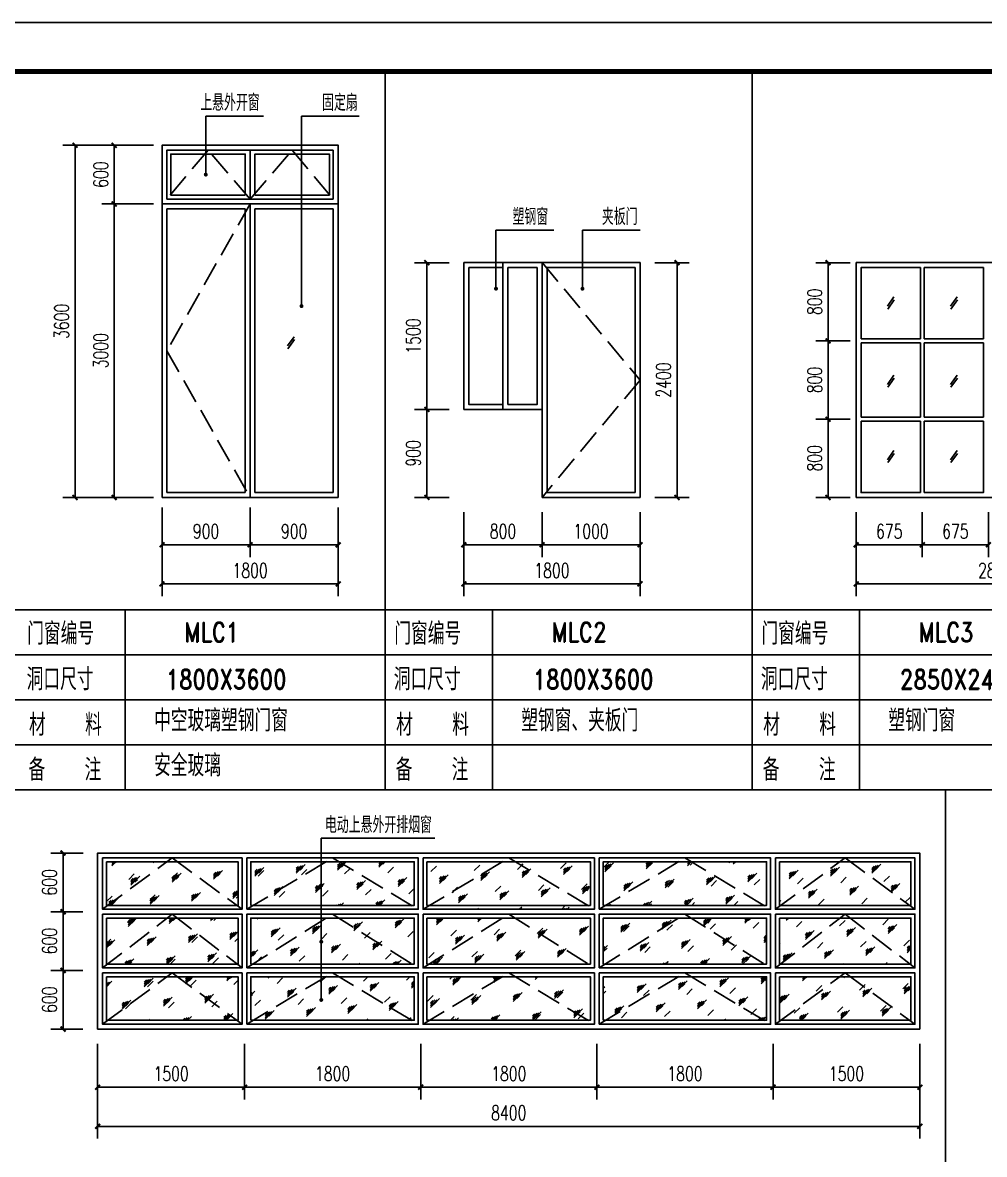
# Model space of a CAD drawing. Extents: x 63793 to 231107, y 20849 to 337643.
# Drawn here: x 147854 to 157680, y 30279 to 41849 of the extents above; entities that cross this region are included whole.
import ezdxf
from ezdxf.enums import TextEntityAlignment as Align

# ---------------------------------------------------------------- set-up
doc = ezdxf.new("R2010")
doc.units = 0
doc.header["$LTSCALE"] = 1000
doc.header["$MEASUREMENT"] = 0
doc.linetypes.add('DASH', pattern=[0.35, 0.25, -0.1])
for name, color, linetype in [('A-TEXT', 7, 'Continuous'), ('DIM_LEAD', 3, 'Continuous'), ('PUB_DIM', 3, 'Continuous'), ('PUB_TEXT', 7, 'Continuous'), ('PUB_TITLE', 4, 'Continuous'), ('SPACE_HATCH', 8, 'Continuous'), ('TEXT', 7, 'Continuous'), ('WALL', 2, 'Continuous'), ('WINDOW', 4, 'Continuous'), ('填充', 8, 'Continuous'), ('新块$0$WINDOW', 4, 'Continuous')]:
    doc.layers.add(name, color=color, linetype=linetype)
doc.styles.add('_TCH_DIM', font='SIMPLEX', dxfattribs={"bigfont": 'GBCBIG'})
doc.styles.add('_TCH_DIM_T3', font='SIMPLEX', dxfattribs={"width": 0.705882, "bigfont": 'GBCBIG'})
doc.styles.add('HZXY', font='ROMAND1', dxfattribs={"width": 0.8, "bigfont": 'HZXY'})
doc.styles.add('XY', font='romans.shx', dxfattribs={"height": 3, "bigfont": 'hzxy.shx'})
doc.dimstyles.new('_TCH_ARCH&&50', dxfattribs={"dimtxt": 148.75, "dimasz": 50, "dimexe": 125, "dimexo": 150, "dimgap": 63.125, "dimtad": 1, "dimdec": 0, "dimzin": 0, "dimdsep": 46, "dimtxsty": '_TCH_DIM_T3', "dimblk": 'ARCHTICK', "dimcen": 0.09, "dimclrt": 7, "dimazin": 2, "dimtfac": 1, "dimtdec": 0, "dimtix": 1, "dimtmove": 2, "dimatfit": 3, "dimfxl": 0, "dimtolj": 1, "dimtzin": 0, "dimarcsym": 0})

# ---------------------------------------------------------------- blocks, each defined once
blk = doc.blocks.new('_ArchTick')
at = {"color": 0, "linetype": 'ByBlock', "const_width": 0.4}
blk.add_lwpolyline([(-0.5, -0.5), (0.5, 0.5)], dxfattribs=at)
blk = doc.blocks.new('*D520')
at = {"layer": 'Defpoints', "color": 0, "transparency": 16777216}
for p in [(148267, 32160), (148620, 32160), (148620, 31560)]:
    blk.add_point(p, dxfattribs=at)
at = {"layer": 'PUB_DIM', "color": 0, "lineweight": -2, "transparency": 16777216}
for p, q in [((148470, 32160), (148142, 32160)), ((148267, 31560), (148267, 32160)), ((148470, 31560), (148142, 31560))]:
    blk.add_line(p, q, dxfattribs=at)
at = {"layer": 'PUB_DIM', "color": 0, "lineweight": -2, "transparency": 16777216, "xscale": 50, "yscale": 50, "zscale": 50}
for p, rotation in [((148267, 32160), 89.99708449134819), ((148267, 31560), 269.9970844913482)]:
    blk.add_blockref('_ArchTick', p, dxfattribs=dict(at, rotation=rotation))
at = {"layer": 'PUB_DIM', "color": 7, "transparency": 16777216, "insert": (148129, 31860), "char_height": 148.8, "attachment_point": 5, "rotation": 89.9971, "style": '_TCH_DIM_T3'}
blk.add_mtext('\\A1;600', dxfattribs=at)
blk = doc.blocks.new('*D521')
at = {"layer": 'Defpoints', "color": 0, "transparency": 16777216}
for p in [(148267, 32760), (148620, 32760), (148620, 32160)]:
    blk.add_point(p, dxfattribs=at)
at = {"layer": 'PUB_DIM', "color": 0, "lineweight": -2, "transparency": 16777216}
for p, q in [((148470, 32760), (148142, 32760)), ((148267, 32160), (148267, 32760)), ((148470, 32160), (148142, 32160))]:
    blk.add_line(p, q, dxfattribs=at)
at = {"layer": 'PUB_DIM', "color": 0, "lineweight": -2, "transparency": 16777216, "xscale": 50, "yscale": 50, "zscale": 50}
for p, rotation in [((148267, 32760), 89.99708449135052), ((148267, 32160), 269.9970844913506)]:
    blk.add_blockref('_ArchTick', p, dxfattribs=dict(at, rotation=rotation))
at = {"layer": 'PUB_DIM', "color": 7, "transparency": 16777216, "insert": (148129, 32460), "char_height": 148.8, "attachment_point": 5, "rotation": 89.9971, "style": '_TCH_DIM_T3'}
blk.add_mtext('\\A1;600', dxfattribs=at)
blk = doc.blocks.new('*D522')
at = {"layer": 'Defpoints', "color": 0, "transparency": 16777216}
for p in [(148267, 33360), (148621, 33360), (148620, 32760)]:
    blk.add_point(p, dxfattribs=at)
at = {"layer": 'PUB_DIM', "color": 0, "lineweight": -2, "transparency": 16777216}
for p, q in [((148471, 33360), (148142, 33360)), ((148267, 32760), (148267, 33360)), ((148470, 32760), (148142, 32760))]:
    blk.add_line(p, q, dxfattribs=at)
at = {"layer": 'PUB_DIM', "color": 0, "lineweight": -2, "transparency": 16777216, "xscale": 50, "yscale": 50, "zscale": 50}
for p, rotation in [((148267, 33360), 89.9970844913481), ((148267, 32760), 269.9970844913481)]:
    blk.add_blockref('_ArchTick', p, dxfattribs=dict(at, rotation=rotation))
at = {"layer": 'PUB_DIM', "color": 7, "transparency": 16777216, "insert": (148129, 33060), "char_height": 148.8, "attachment_point": 5, "rotation": 89.9971, "style": '_TCH_DIM_T3'}
blk.add_mtext('\\A1;600', dxfattribs=at)
blk = doc.blocks.new('*D523')
at = {"layer": 'Defpoints', "color": 0, "transparency": 16777216}
for p in [(148620, 31160), (157021, 31160), (157021, 30566)]:
    blk.add_point(p, dxfattribs=at)
at = {"layer": 'PUB_DIM', "color": 0, "lineweight": -2, "transparency": 16777216}
for p, q in [((148620, 31010), (148620, 30441)), ((157021, 31010), (157021, 30441)), ((148620, 30566), (157021, 30566))]:
    blk.add_line(p, q, dxfattribs=at)
at = {"layer": 'PUB_DIM', "color": 0, "lineweight": -2, "transparency": 16777216, "xscale": 50, "yscale": 50, "zscale": 50, "rotation": 180}
blk.add_blockref('_ArchTick', (148620, 30566), dxfattribs=at)
at = {"layer": 'PUB_DIM', "color": 0, "lineweight": -2, "transparency": 16777216, "xscale": 50, "yscale": 50, "zscale": 50}
blk.add_blockref('_ArchTick', (157021, 30566), dxfattribs=at)
at = {"layer": 'PUB_DIM', "color": 7, "transparency": 16777216, "insert": (152821, 30704), "char_height": 148.8, "attachment_point": 5, "style": '_TCH_DIM_T3'}
blk.add_mtext('\\A1;8400', dxfattribs=at)
blk = doc.blocks.new('*D524')
at = {"layer": 'Defpoints', "color": 0, "transparency": 16777216}
for p in [(155521, 31560), (157021, 31560), (157021, 30966)]:
    blk.add_point(p, dxfattribs=at)
at = {"layer": 'PUB_DIM', "color": 0, "lineweight": -2, "transparency": 16777216}
for p, q in [((155521, 31410), (155521, 30841)), ((157021, 31410), (157021, 30841)), ((155521, 30966), (157021, 30966))]:
    blk.add_line(p, q, dxfattribs=at)
at = {"layer": 'PUB_DIM', "color": 0, "lineweight": -2, "transparency": 16777216, "xscale": 50, "yscale": 50, "zscale": 50, "rotation": 180}
blk.add_blockref('_ArchTick', (155521, 30966), dxfattribs=at)
at = {"layer": 'PUB_DIM', "color": 0, "lineweight": -2, "transparency": 16777216, "xscale": 50, "yscale": 50, "zscale": 50}
blk.add_blockref('_ArchTick', (157021, 30966), dxfattribs=at)
at = {"layer": 'PUB_DIM', "color": 7, "transparency": 16777216, "insert": (156271, 31104), "char_height": 148.8, "attachment_point": 5, "style": '_TCH_DIM_T3'}
blk.add_mtext('\\A1;1500', dxfattribs=at)
blk = doc.blocks.new('*D525')
at = {"layer": 'Defpoints', "color": 0, "transparency": 16777216}
for p in [(153721, 31560), (155521, 31560), (155521, 30966)]:
    blk.add_point(p, dxfattribs=at)
at = {"layer": 'PUB_DIM', "color": 0, "lineweight": -2, "transparency": 16777216}
for p, q in [((153721, 31410), (153721, 30841)), ((155521, 31410), (155521, 30841)), ((153721, 30966), (155521, 30966))]:
    blk.add_line(p, q, dxfattribs=at)
at = {"layer": 'PUB_DIM', "color": 0, "lineweight": -2, "transparency": 16777216, "xscale": 50, "yscale": 50, "zscale": 50, "rotation": 180}
blk.add_blockref('_ArchTick', (153721, 30966), dxfattribs=at)
at = {"layer": 'PUB_DIM', "color": 0, "lineweight": -2, "transparency": 16777216, "xscale": 50, "yscale": 50, "zscale": 50}
blk.add_blockref('_ArchTick', (155521, 30966), dxfattribs=at)
at = {"layer": 'PUB_DIM', "color": 7, "transparency": 16777216, "insert": (154621, 31104), "char_height": 148.8, "attachment_point": 5, "style": '_TCH_DIM_T3'}
blk.add_mtext('\\A1;1800', dxfattribs=at)
blk = doc.blocks.new('*D526')
at = {"layer": 'Defpoints', "color": 0, "transparency": 16777216}
for p in [(151921, 31560), (153721, 31560), (153721, 30966)]:
    blk.add_point(p, dxfattribs=at)
at = {"layer": 'PUB_DIM', "color": 0, "lineweight": -2, "transparency": 16777216}
for p, q in [((151921, 31410), (151921, 30841)), ((153721, 31410), (153721, 30841)), ((151921, 30966), (153721, 30966))]:
    blk.add_line(p, q, dxfattribs=at)
at = {"layer": 'PUB_DIM', "color": 0, "lineweight": -2, "transparency": 16777216, "xscale": 50, "yscale": 50, "zscale": 50, "rotation": 180}
blk.add_blockref('_ArchTick', (151921, 30966), dxfattribs=at)
at = {"layer": 'PUB_DIM', "color": 0, "lineweight": -2, "transparency": 16777216, "xscale": 50, "yscale": 50, "zscale": 50}
blk.add_blockref('_ArchTick', (153721, 30966), dxfattribs=at)
at = {"layer": 'PUB_DIM', "color": 7, "transparency": 16777216, "insert": (152821, 31104), "char_height": 148.8, "attachment_point": 5, "style": '_TCH_DIM_T3'}
blk.add_mtext('\\A1;1800', dxfattribs=at)
blk = doc.blocks.new('*D527')
at = {"layer": 'Defpoints', "color": 0, "transparency": 16777216}
for p in [(150121, 31560), (151921, 31560), (151921, 30966)]:
    blk.add_point(p, dxfattribs=at)
at = {"layer": 'PUB_DIM', "color": 0, "lineweight": -2, "transparency": 16777216}
for p, q in [((150121, 31410), (150121, 30841)), ((151921, 31410), (151921, 30841)), ((150121, 30966), (151921, 30966))]:
    blk.add_line(p, q, dxfattribs=at)
at = {"layer": 'PUB_DIM', "color": 0, "lineweight": -2, "transparency": 16777216, "xscale": 50, "yscale": 50, "zscale": 50, "rotation": 180}
blk.add_blockref('_ArchTick', (150121, 30966), dxfattribs=at)
at = {"layer": 'PUB_DIM', "color": 0, "lineweight": -2, "transparency": 16777216, "xscale": 50, "yscale": 50, "zscale": 50}
blk.add_blockref('_ArchTick', (151921, 30966), dxfattribs=at)
at = {"layer": 'PUB_DIM', "color": 7, "transparency": 16777216, "insert": (151021, 31104), "char_height": 148.8, "attachment_point": 5, "style": '_TCH_DIM_T3'}
blk.add_mtext('\\A1;1800', dxfattribs=at)
blk = doc.blocks.new('*D528')
at = {"layer": 'Defpoints', "color": 0, "transparency": 16777216}
for p in [(148620, 31560), (150121, 31560), (150121, 30966)]:
    blk.add_point(p, dxfattribs=at)
at = {"layer": 'PUB_DIM', "color": 0, "lineweight": -2, "transparency": 16777216}
for p, q in [((148620, 31410), (148620, 30841)), ((150121, 31410), (150121, 30841)), ((148620, 30966), (150121, 30966))]:
    blk.add_line(p, q, dxfattribs=at)
at = {"layer": 'PUB_DIM', "color": 0, "lineweight": -2, "transparency": 16777216, "xscale": 50, "yscale": 50, "zscale": 50, "rotation": 180}
blk.add_blockref('_ArchTick', (148620, 30966), dxfattribs=at)
at = {"layer": 'PUB_DIM', "color": 0, "lineweight": -2, "transparency": 16777216, "xscale": 50, "yscale": 50, "zscale": 50}
blk.add_blockref('_ArchTick', (150121, 30966), dxfattribs=at)
at = {"layer": 'PUB_DIM', "color": 7, "transparency": 16777216, "insert": (149371, 31104), "char_height": 148.8, "attachment_point": 5, "style": '_TCH_DIM_T3'}
blk.add_mtext('\\A1;1500', dxfattribs=at)
blk = doc.blocks.new('*D558')
at = {"layer": 'Defpoints', "color": 0, "transparency": 16777216}
for p in [(156083, 37795), (156459, 37795), (156459, 36995)]:
    blk.add_point(p, dxfattribs=at)
at = {"layer": 'PUB_DIM', "color": 0, "lineweight": -2, "transparency": 16777216}
for p, q in [((156309, 37795), (155958, 37795)), ((156083, 36995), (156083, 37795)), ((156309, 36995), (155958, 36995))]:
    blk.add_line(p, q, dxfattribs=at)
at = {"layer": 'PUB_DIM', "color": 0, "lineweight": -2, "transparency": 16777216, "xscale": 50, "yscale": 50, "zscale": 50}
for p, rotation in [((156083, 37795), 90), ((156083, 36995), 270)]:
    blk.add_blockref('_ArchTick', p, dxfattribs=dict(at, rotation=rotation))
at = {"layer": 'PUB_DIM', "color": 7, "transparency": 16777216, "insert": (155946, 37395), "char_height": 148.8, "attachment_point": 5, "rotation": 90, "style": '_TCH_DIM_T3'}
blk.add_mtext('\\A1;800', dxfattribs=at)
blk = doc.blocks.new('*D559')
at = {"layer": 'Defpoints', "color": 0, "transparency": 16777216}
for p in [(156083, 38595), (156459, 38595), (156459, 37795)]:
    blk.add_point(p, dxfattribs=at)
at = {"layer": 'PUB_DIM', "color": 0, "lineweight": -2, "transparency": 16777216}
for p, q in [((156309, 38595), (155958, 38595)), ((156083, 37795), (156083, 38595)), ((156309, 37795), (155958, 37795))]:
    blk.add_line(p, q, dxfattribs=at)
at = {"layer": 'PUB_DIM', "color": 0, "lineweight": -2, "transparency": 16777216, "xscale": 50, "yscale": 50, "zscale": 50}
for p, rotation in [((156083, 38595), 90), ((156083, 37795), 270)]:
    blk.add_blockref('_ArchTick', p, dxfattribs=dict(at, rotation=rotation))
at = {"layer": 'PUB_DIM', "color": 7, "transparency": 16777216, "insert": (155946, 38195), "char_height": 148.8, "attachment_point": 5, "rotation": 90, "style": '_TCH_DIM_T3'}
blk.add_mtext('\\A1;800', dxfattribs=at)
blk = doc.blocks.new('*D560')
at = {"layer": 'Defpoints', "color": 0, "transparency": 16777216}
for p in [(156083, 39395), (156459, 39395), (156459, 38595)]:
    blk.add_point(p, dxfattribs=at)
at = {"layer": 'PUB_DIM', "color": 0, "lineweight": -2, "transparency": 16777216}
for p, q in [((156309, 39395), (155958, 39395)), ((156083, 38595), (156083, 39395)), ((156309, 38595), (155958, 38595))]:
    blk.add_line(p, q, dxfattribs=at)
at = {"layer": 'PUB_DIM', "color": 0, "lineweight": -2, "transparency": 16777216, "xscale": 50, "yscale": 50, "zscale": 50}
for p, rotation in [((156083, 39395), 90), ((156083, 38595), 270)]:
    blk.add_blockref('_ArchTick', p, dxfattribs=dict(at, rotation=rotation))
at = {"layer": 'PUB_DIM', "color": 7, "transparency": 16777216, "insert": (155946, 38995), "char_height": 148.8, "attachment_point": 5, "rotation": 90, "style": '_TCH_DIM_T3'}
blk.add_mtext('\\A1;800', dxfattribs=at)
blk = doc.blocks.new('*D561')
at = {"layer": 'Defpoints', "color": 0, "transparency": 16777216}
for p in [(156371, 36995), (159221, 36995), (159221, 36111)]:
    blk.add_point(p, dxfattribs=at)
at = {"layer": 'PUB_DIM', "color": 0, "lineweight": -2, "transparency": 16777216}
for p, q in [((156371, 36845), (156371, 35986)), ((159221, 36845), (159221, 35986)), ((156371, 36111), (159221, 36111))]:
    blk.add_line(p, q, dxfattribs=at)
at = {"layer": 'PUB_DIM', "color": 0, "lineweight": -2, "transparency": 16777216, "xscale": 50, "yscale": 50, "zscale": 50, "rotation": 180}
blk.add_blockref('_ArchTick', (156371, 36111), dxfattribs=at)
at = {"layer": 'PUB_DIM', "color": 0, "lineweight": -2, "transparency": 16777216, "xscale": 50, "yscale": 50, "zscale": 50}
blk.add_blockref('_ArchTick', (159221, 36111), dxfattribs=at)
at = {"layer": 'PUB_DIM', "color": 7, "transparency": 16777216, "insert": (157796, 36249), "char_height": 148.8, "attachment_point": 5, "style": '_TCH_DIM_T3'}
blk.add_mtext('\\A1;2850', dxfattribs=at)
blk = doc.blocks.new('*D564')
at = {"layer": 'Defpoints', "color": 0, "transparency": 16777216}
for p in [(157046, 36995), (157721, 36995), (157721, 36511)]:
    blk.add_point(p, dxfattribs=at)
at = {"layer": 'PUB_DIM', "color": 0, "lineweight": -2, "transparency": 16777216}
for p, q in [((157046, 36845), (157046, 36386)), ((157721, 36845), (157721, 36386)), ((157046, 36511), (157721, 36511))]:
    blk.add_line(p, q, dxfattribs=at)
at = {"layer": 'PUB_DIM', "color": 0, "lineweight": -2, "transparency": 16777216, "xscale": 50, "yscale": 50, "zscale": 50, "rotation": 180}
blk.add_blockref('_ArchTick', (157046, 36511), dxfattribs=at)
at = {"layer": 'PUB_DIM', "color": 0, "lineweight": -2, "transparency": 16777216, "xscale": 50, "yscale": 50, "zscale": 50}
blk.add_blockref('_ArchTick', (157721, 36511), dxfattribs=at)
at = {"layer": 'PUB_DIM', "color": 7, "transparency": 16777216, "insert": (157384, 36649), "char_height": 148.8, "attachment_point": 5, "style": '_TCH_DIM_T3'}
blk.add_mtext('\\A1;675', dxfattribs=at)
blk = doc.blocks.new('*D565')
at = {"layer": 'Defpoints', "color": 0, "transparency": 16777216}
for p in [(156371, 36995), (157046, 36995), (157046, 36511)]:
    blk.add_point(p, dxfattribs=at)
at = {"layer": 'PUB_DIM', "color": 0, "lineweight": -2, "transparency": 16777216}
for p, q in [((156371, 36845), (156371, 36386)), ((157046, 36845), (157046, 36386)), ((156371, 36511), (157046, 36511))]:
    blk.add_line(p, q, dxfattribs=at)
at = {"layer": 'PUB_DIM', "color": 0, "lineweight": -2, "transparency": 16777216, "xscale": 50, "yscale": 50, "zscale": 50, "rotation": 180}
blk.add_blockref('_ArchTick', (156371, 36511), dxfattribs=at)
at = {"layer": 'PUB_DIM', "color": 0, "lineweight": -2, "transparency": 16777216, "xscale": 50, "yscale": 50, "zscale": 50}
blk.add_blockref('_ArchTick', (157046, 36511), dxfattribs=at)
at = {"layer": 'PUB_DIM', "color": 7, "transparency": 16777216, "insert": (156708, 36649), "char_height": 148.8, "attachment_point": 5, "style": '_TCH_DIM_T3'}
blk.add_mtext('\\A1;675', dxfattribs=at)
blk = doc.blocks.new('*D567')
at = {"layer": 'Defpoints', "color": 0, "transparency": 16777216}
for p in [(148789, 39995), (149342, 39995), (149342, 36995)]:
    blk.add_point(p, dxfattribs=at)
at = {"layer": 'PUB_DIM', "color": 0, "lineweight": -2, "transparency": 16777216}
for p, q in [((149192, 39995), (148664, 39995)), ((148789, 36995), (148789, 39995)), ((149192, 36995), (148664, 36995))]:
    blk.add_line(p, q, dxfattribs=at)
at = {"layer": 'PUB_DIM', "color": 0, "lineweight": -2, "transparency": 16777216, "xscale": 50, "yscale": 50, "zscale": 50}
for p, rotation in [((148789, 39995), 90), ((148789, 36995), 270)]:
    blk.add_blockref('_ArchTick', p, dxfattribs=dict(at, rotation=rotation))
at = {"layer": 'PUB_DIM', "color": 7, "transparency": 16777216, "insert": (148652, 38495), "char_height": 148.8, "attachment_point": 5, "rotation": 90, "style": '_TCH_DIM_T3'}
blk.add_mtext('\\A1;3000', dxfattribs=at)
blk = doc.blocks.new('*D568')
at = {"layer": 'Defpoints', "color": 0, "transparency": 16777216}
for p in [(148789, 40595), (149342, 40595), (149342, 39995)]:
    blk.add_point(p, dxfattribs=at)
at = {"layer": 'PUB_DIM', "color": 0, "lineweight": -2, "transparency": 16777216}
for p, q in [((149192, 40595), (148664, 40595)), ((148789, 39995), (148789, 40595)), ((149192, 39995), (148664, 39995))]:
    blk.add_line(p, q, dxfattribs=at)
at = {"layer": 'PUB_DIM', "color": 0, "lineweight": -2, "transparency": 16777216, "xscale": 50, "yscale": 50, "zscale": 50}
for p, rotation in [((148789, 40595), 90), ((148789, 39995), 270)]:
    blk.add_blockref('_ArchTick', p, dxfattribs=dict(at, rotation=rotation))
at = {"layer": 'PUB_DIM', "color": 7, "transparency": 16777216, "insert": (148652, 40295), "char_height": 148.8, "attachment_point": 5, "rotation": 90, "style": '_TCH_DIM_T3'}
blk.add_mtext('\\A1;600', dxfattribs=at)
blk = doc.blocks.new('*D569')
at = {"layer": 'Defpoints', "color": 0, "transparency": 16777216}
for p in [(148389, 40595), (148942, 40595), (148942, 36995)]:
    blk.add_point(p, dxfattribs=at)
at = {"layer": 'PUB_DIM', "color": 0, "lineweight": -2, "transparency": 16777216}
for p, q in [((148792, 40595), (148264, 40595)), ((148389, 36995), (148389, 40595)), ((148792, 36995), (148264, 36995))]:
    blk.add_line(p, q, dxfattribs=at)
at = {"layer": 'PUB_DIM', "color": 0, "lineweight": -2, "transparency": 16777216, "xscale": 50, "yscale": 50, "zscale": 50}
for p, rotation in [((148389, 40595), 90), ((148389, 36995), 270)]:
    blk.add_blockref('_ArchTick', p, dxfattribs=dict(at, rotation=rotation))
at = {"layer": 'PUB_DIM', "color": 7, "transparency": 16777216, "insert": (148252, 38795), "char_height": 148.8, "attachment_point": 5, "rotation": 90, "style": '_TCH_DIM_T3'}
blk.add_mtext('\\A1;3600', dxfattribs=at)
blk = doc.blocks.new('*D570')
at = {"layer": 'Defpoints', "color": 0, "transparency": 16777216}
for p in [(149278, 36643), (151078, 36643), (151078, 36111)]:
    blk.add_point(p, dxfattribs=at)
at = {"layer": 'PUB_DIM', "color": 0, "lineweight": -2, "transparency": 16777216}
for p, q in [((149278, 36493), (149278, 35986)), ((151078, 36493), (151078, 35986)), ((149278, 36111), (151078, 36111))]:
    blk.add_line(p, q, dxfattribs=at)
at = {"layer": 'PUB_DIM', "color": 0, "lineweight": -2, "transparency": 16777216, "xscale": 50, "yscale": 50, "zscale": 50, "rotation": 180}
blk.add_blockref('_ArchTick', (149278, 36111), dxfattribs=at)
at = {"layer": 'PUB_DIM', "color": 0, "lineweight": -2, "transparency": 16777216, "xscale": 50, "yscale": 50, "zscale": 50}
blk.add_blockref('_ArchTick', (151078, 36111), dxfattribs=at)
at = {"layer": 'PUB_DIM', "color": 7, "transparency": 16777216, "insert": (150178, 36249), "char_height": 148.8, "attachment_point": 5, "style": '_TCH_DIM_T3'}
blk.add_mtext('\\A1;1800', dxfattribs=at)
blk = doc.blocks.new('*D571')
at = {"layer": 'Defpoints', "color": 0, "transparency": 16777216}
for p in [(150178, 37043), (151078, 37043), (151078, 36511)]:
    blk.add_point(p, dxfattribs=at)
at = {"layer": 'PUB_DIM', "color": 0, "lineweight": -2, "transparency": 16777216}
for p, q in [((150178, 36893), (150178, 36386)), ((151078, 36893), (151078, 36386)), ((150178, 36511), (151078, 36511))]:
    blk.add_line(p, q, dxfattribs=at)
at = {"layer": 'PUB_DIM', "color": 0, "lineweight": -2, "transparency": 16777216, "xscale": 50, "yscale": 50, "zscale": 50, "rotation": 180}
blk.add_blockref('_ArchTick', (150178, 36511), dxfattribs=at)
at = {"layer": 'PUB_DIM', "color": 0, "lineweight": -2, "transparency": 16777216, "xscale": 50, "yscale": 50, "zscale": 50}
blk.add_blockref('_ArchTick', (151078, 36511), dxfattribs=at)
at = {"layer": 'PUB_DIM', "color": 7, "transparency": 16777216, "insert": (150628, 36649), "char_height": 148.8, "attachment_point": 5, "style": '_TCH_DIM_T3'}
blk.add_mtext('\\A1;900', dxfattribs=at)
blk = doc.blocks.new('*D572')
at = {"layer": 'Defpoints', "color": 0, "transparency": 16777216}
for p in [(149278, 37043), (150178, 37043), (150178, 36511)]:
    blk.add_point(p, dxfattribs=at)
at = {"layer": 'PUB_DIM', "color": 0, "lineweight": -2, "transparency": 16777216}
for p, q in [((149278, 36893), (149278, 36386)), ((150178, 36893), (150178, 36386)), ((149278, 36511), (150178, 36511))]:
    blk.add_line(p, q, dxfattribs=at)
at = {"layer": 'PUB_DIM', "color": 0, "lineweight": -2, "transparency": 16777216, "xscale": 50, "yscale": 50, "zscale": 50, "rotation": 180}
blk.add_blockref('_ArchTick', (149278, 36511), dxfattribs=at)
at = {"layer": 'PUB_DIM', "color": 0, "lineweight": -2, "transparency": 16777216, "xscale": 50, "yscale": 50, "zscale": 50}
blk.add_blockref('_ArchTick', (150178, 36511), dxfattribs=at)
at = {"layer": 'PUB_DIM', "color": 7, "transparency": 16777216, "insert": (149728, 36649), "char_height": 148.8, "attachment_point": 5, "style": '_TCH_DIM_T3'}
blk.add_mtext('\\A1;900', dxfattribs=at)
blk = doc.blocks.new('*D573')
at = {"layer": 'Defpoints', "color": 0, "transparency": 16777216}
for p in [(151984, 37895), (152362, 37895), (152362, 36995)]:
    blk.add_point(p, dxfattribs=at)
at = {"layer": 'PUB_DIM', "color": 0, "lineweight": -2, "transparency": 16777216}
for p, q in [((152212, 37895), (151859, 37895)), ((151984, 36995), (151984, 37895)), ((152212, 36995), (151859, 36995))]:
    blk.add_line(p, q, dxfattribs=at)
at = {"layer": 'PUB_DIM', "color": 0, "lineweight": -2, "transparency": 16777216, "xscale": 50, "yscale": 50, "zscale": 50}
for p, rotation in [((151984, 37895), 90), ((151984, 36995), 270)]:
    blk.add_blockref('_ArchTick', p, dxfattribs=dict(at, rotation=rotation))
at = {"layer": 'PUB_DIM', "color": 7, "transparency": 16777216, "insert": (151846, 37445), "char_height": 148.8, "attachment_point": 5, "rotation": 90, "style": '_TCH_DIM_T3'}
blk.add_mtext('\\A1;900', dxfattribs=at)
blk = doc.blocks.new('*D574')
at = {"layer": 'Defpoints', "color": 0, "transparency": 16777216}
for p in [(151984, 39395), (152362, 39395), (152362, 37895)]:
    blk.add_point(p, dxfattribs=at)
at = {"layer": 'PUB_DIM', "color": 0, "lineweight": -2, "transparency": 16777216}
for p, q in [((152212, 39395), (151859, 39395)), ((151984, 37895), (151984, 39395)), ((152212, 37895), (151859, 37895))]:
    blk.add_line(p, q, dxfattribs=at)
at = {"layer": 'PUB_DIM', "color": 0, "lineweight": -2, "transparency": 16777216, "xscale": 50, "yscale": 50, "zscale": 50}
for p, rotation in [((151984, 39395), 90), ((151984, 37895), 270)]:
    blk.add_blockref('_ArchTick', p, dxfattribs=dict(at, rotation=rotation))
at = {"layer": 'PUB_DIM', "color": 7, "transparency": 16777216, "insert": (151846, 38645), "char_height": 148.8, "attachment_point": 5, "rotation": 90, "style": '_TCH_DIM_T3'}
blk.add_mtext('\\A1;1500', dxfattribs=at)
blk = doc.blocks.new('*D575')
at = {"layer": 'Defpoints', "color": 0, "transparency": 16777216}
for p in [(154162, 39395), (154540, 39395), (154162, 36995)]:
    blk.add_point(p, dxfattribs=at)
at = {"layer": 'PUB_DIM', "color": 0, "lineweight": -2, "transparency": 16777216}
for p, q in [((154312, 39395), (154665, 39395)), ((154540, 36995), (154540, 39395)), ((154312, 36995), (154665, 36995))]:
    blk.add_line(p, q, dxfattribs=at)
at = {"layer": 'PUB_DIM', "color": 0, "lineweight": -2, "transparency": 16777216, "xscale": 50, "yscale": 50, "zscale": 50}
for p, rotation in [((154540, 39395), 90), ((154540, 36995), 270)]:
    blk.add_blockref('_ArchTick', p, dxfattribs=dict(at, rotation=rotation))
at = {"layer": 'PUB_DIM', "color": 7, "transparency": 16777216, "insert": (154402, 38195), "char_height": 148.8, "attachment_point": 5, "rotation": 90, "style": '_TCH_DIM_T3'}
blk.add_mtext('\\A1;2400', dxfattribs=at)
blk = doc.blocks.new('*D576')
at = {"layer": 'Defpoints', "color": 0, "transparency": 16777216}
for p in [(152362, 36845), (154162, 36845), (154162, 36111)]:
    blk.add_point(p, dxfattribs=at)
at = {"layer": 'PUB_DIM', "color": 0, "lineweight": -2, "transparency": 16777216}
for p, q in [((152362, 36695), (152362, 35986)), ((154162, 36695), (154162, 35986)), ((152362, 36111), (154162, 36111))]:
    blk.add_line(p, q, dxfattribs=at)
at = {"layer": 'PUB_DIM', "color": 0, "lineweight": -2, "transparency": 16777216, "xscale": 50, "yscale": 50, "zscale": 50, "rotation": 180}
blk.add_blockref('_ArchTick', (152362, 36111), dxfattribs=at)
at = {"layer": 'PUB_DIM', "color": 0, "lineweight": -2, "transparency": 16777216, "xscale": 50, "yscale": 50, "zscale": 50}
blk.add_blockref('_ArchTick', (154162, 36111), dxfattribs=at)
at = {"layer": 'PUB_DIM', "color": 7, "transparency": 16777216, "insert": (153262, 36249), "char_height": 148.8, "attachment_point": 5, "style": '_TCH_DIM_T3'}
blk.add_mtext('\\A1;1800', dxfattribs=at)
blk = doc.blocks.new('*D577')
at = {"layer": 'Defpoints', "color": 0, "transparency": 16777216}
for p in [(153162, 36995), (154162, 36995), (154162, 36511)]:
    blk.add_point(p, dxfattribs=at)
at = {"layer": 'PUB_DIM', "color": 0, "lineweight": -2, "transparency": 16777216}
for p, q in [((153162, 36845), (153162, 36386)), ((154162, 36845), (154162, 36386)), ((153162, 36511), (154162, 36511))]:
    blk.add_line(p, q, dxfattribs=at)
at = {"layer": 'PUB_DIM', "color": 0, "lineweight": -2, "transparency": 16777216, "xscale": 50, "yscale": 50, "zscale": 50, "rotation": 180}
blk.add_blockref('_ArchTick', (153162, 36511), dxfattribs=at)
at = {"layer": 'PUB_DIM', "color": 0, "lineweight": -2, "transparency": 16777216, "xscale": 50, "yscale": 50, "zscale": 50}
blk.add_blockref('_ArchTick', (154162, 36511), dxfattribs=at)
at = {"layer": 'PUB_DIM', "color": 7, "transparency": 16777216, "insert": (153662, 36649), "char_height": 148.8, "attachment_point": 5, "style": '_TCH_DIM_T3'}
blk.add_mtext('\\A1;1000', dxfattribs=at)
blk = doc.blocks.new('*D578')
at = {"layer": 'Defpoints', "color": 0, "transparency": 16777216}
for p in [(152362, 36995), (153162, 36995), (153162, 36511)]:
    blk.add_point(p, dxfattribs=at)
at = {"layer": 'PUB_DIM', "color": 0, "lineweight": -2, "transparency": 16777216}
for p, q in [((152362, 36845), (152362, 36386)), ((153162, 36845), (153162, 36386)), ((152362, 36511), (153162, 36511))]:
    blk.add_line(p, q, dxfattribs=at)
at = {"layer": 'PUB_DIM', "color": 0, "lineweight": -2, "transparency": 16777216, "xscale": 50, "yscale": 50, "zscale": 50, "rotation": 180}
blk.add_blockref('_ArchTick', (152362, 36511), dxfattribs=at)
at = {"layer": 'PUB_DIM', "color": 0, "lineweight": -2, "transparency": 16777216, "xscale": 50, "yscale": 50, "zscale": 50}
blk.add_blockref('_ArchTick', (153162, 36511), dxfattribs=at)
at = {"layer": 'PUB_DIM', "color": 7, "transparency": 16777216, "insert": (152762, 36649), "char_height": 148.8, "attachment_point": 5, "style": '_TCH_DIM_T3'}
blk.add_mtext('\\A1;800', dxfattribs=at)

msp = doc.modelspace()

# ---------------------------------------------------------------- hatches: boundary and pattern name
at = {"layer": '填充'}
h = msp.add_hatch(dxfattribs=at)
h.set_pattern_fill('玻璃1', color=256, scale=40, style=0)
h.set_pattern_definition([(45, (-55350.93, 217899.6), (-195.95343, 195.95343), [89.6, -230.4]), (45, (-55312.53, 217915.6), (-195.95343, 195.95343), [38.4, -281.6]), (45, (-55350.93, 217915.6), (-195.95343, 195.95343), [64, -256]), (45, (-55331.73, 217899.6), (214.96046, -214.96046), [80, -240]), (45, (-55350.93, 217883.6), (-195.95343, 195.95343), [128, -192]), (45, (-55350.93, 217931.6), (-195.95343, 195.95343), [32, -288])])
h.paths.add_polyline_path([(152887.1, 33270.2), (152753.8, 33270.2), (152012.1, 32825.2), (153628.8, 32825.2)], flags=16)
h.paths.add_polyline_path([(149434.8, 32695.2), (149331.1, 32695.2), (148722.3, 32225.2), (150043.6, 32225.2)])
h.paths.add_polyline_path([(150055.4, 32695.2), (149434.8, 32695.2), (150043.6, 32225.2), (150055.4, 32225.2)])
h.paths.add_polyline_path([(149331.1, 32695.2), (148710.4, 32695.2), (148710.4, 32225.2), (148722.3, 32225.2)])
h.paths.add_polyline_path([(149437.2, 32095.2), (149328.6, 32095.2), (148724.7, 31650.2), (150041.1, 31650.2)])
h.paths.add_polyline_path([(149328.6, 32095.2), (148710.4, 32095.2), (148710.4, 31650.2), (148724.7, 31650.2)])
h.paths.add_polyline_path([(150055.4, 32095.2), (149437.2, 32095.2), (150041.1, 31650.2), (150055.4, 31650.2)])
h.paths.add_polyline_path([(148710.4, 33270.2), (150055.4, 33270.2), (150055.4, 32825.2), (148710.4, 32825.2)])
h.paths.add_polyline_path([(150185.4, 32825.2), (151855.4, 32825.2), (151855.4, 33270.2), (150185.4, 33270.2)])
h.paths.add_polyline_path([(150185.4, 31650.2), (151855.4, 31650.2), (151855.4, 32095.2), (150185.4, 32095.2)])
h.paths.add_polyline_path([(150185.4, 32225.2), (151855.4, 32225.2), (151855.4, 32695.2), (150185.4, 32695.2)])
h.paths.add_polyline_path([(151985.4, 32695.2), (153655.4, 32695.2), (153655.4, 32225.2), (151985.4, 32225.2)])
h.paths.add_polyline_path([(151985.4, 33270.2), (153655.4, 33270.2), (153655.4, 32825.2), (151985.4, 32825.2)], flags=17)
edge = h.paths.add_edge_path()
edge.add_line((151945.4, 32785.2), (152820.4, 33310.2))
edge.add_line((152820.4, 33310.2), (153695.4, 32785.2))
h.paths.add_polyline_path([(151985.4, 32095.2), (153655.4, 32095.2), (153655.4, 31650.2), (151985.4, 31650.2)])
h.paths.add_polyline_path([(153785.4, 31650.2), (155455.4, 31650.2), (155455.4, 32095.2), (153785.4, 32095.2)])
h.paths.add_polyline_path([(153785.4, 32225.2), (155455.4, 32225.2), (155455.4, 32695.2), (153785.4, 32695.2)])
h.paths.add_polyline_path([(153785.4, 32825.2), (155455.4, 32825.2), (155455.4, 33270.2), (153785.4, 33270.2)])
h.paths.add_polyline_path([(155585.4, 33270.2), (156930.4, 33270.2), (156930.4, 32825.2), (155585.4, 32825.2)])
h.paths.add_polyline_path([(155585.4, 32695.2), (156930.4, 32695.2), (156930.4, 32225.2), (155585.4, 32225.2)])
h.paths.add_polyline_path([(155585.4, 32095.2), (156930.4, 32095.2), (156930.4, 31650.2), (155585.4, 31650.2)])

# ---------------------------------------------------------------- linework, layer by layer
at = {"ltscale": 5}
for p, q in [((148902.5, 34006.3), (148902.5, 35846.3)), ((152653.5, 34006.3), (152653.5, 35846.3)), ((156404.6, 34006.3), (156404.6, 35846.3)), ((168254.7, 35386.3), (140304.7, 35386.3)), ((168254.7, 34926.3), (140304.7, 34926.3)), ((168254.7, 34466.3), (140304.7, 34466.3))]:
    msp.add_line(p, q, dxfattribs=at)
for points in [[(148620.4, 31560.2), (157020.4, 31560.2), (157020.4, 33360.2), (148620.4, 33360.2)], [(148620.4, 33360.2), (157020.4, 33360.2), (157020.4, 31560.2), (148620.4, 31560.2)]]:
    msp.add_lwpolyline(points, close=True)
at = {"layer": 'DIM_LEAD'}
for p, q in [((149725.1, 40295.3), (149725.1, 40894.2)), ((149725.1, 40295.3), (149725.1, 40894.2)), ((149725.1, 40894.2), (150315, 40894.2)), ((150703.2, 38950.7), (150703.2, 40894.2)), ((150703.2, 38950.7), (150703.2, 40894.2)), ((150703.2, 40894.2), (151293.2, 40894.2)), ((152690.3, 39128.7), (152690.3, 39727.5)), ((152690.3, 39128.7), (152690.3, 39727.5)), ((152690.3, 39727.5), (153280.2, 39727.5)), ((153573.7, 39128.7), (153573.7, 39727.5)), ((153573.7, 39128.7), (153573.7, 39727.5)), ((153573.7, 39727.5), (154163.7, 39727.5)), ((150905.2, 31858), (150905.2, 33510.5)), ((150905.2, 31858), (150905.2, 33510.5)), ((150905.2, 32452.9), (150905.2, 33510.5)), ((150905.2, 33029.6), (150905.2, 33510.5)), ((150905.2, 33510.5), (152065.1, 33510.5))]:
    msp.add_line(p, q, dxfattribs=at)
at = {"layer": 'DIM_LEAD', "const_width": 20}
for points in [[(149725.1, 40285.3, 1), (149725.1, 40305.3, 1)], [(149725.1, 40285.3, 1), (149725.1, 40305.3, 1)], [(152690.3, 39118.7, 1), (152690.3, 39138.7, 1)], [(152690.3, 39118.7, 1), (152690.3, 39138.7, 1)], [(153573.7, 39118.7, 1), (153573.7, 39138.7, 1)], [(153573.7, 39118.7, 1), (153573.7, 39138.7, 1)], [(150703.2, 38940.7, 1), (150703.2, 38960.7, 1)], [(150703.2, 38940.7, 1), (150703.2, 38960.7, 1)], [(150905.2, 33019.6, 1), (150905.2, 33039.6, 1)], [(150905.2, 32442.9, 1), (150905.2, 32462.9, 1)], [(150905.2, 31848, 1), (150905.2, 31868, 1)], [(150905.2, 31848, 1), (150905.2, 31868, 1)]]:
    msp.add_lwpolyline(points, format="xyb", close=True, dxfattribs=at)
at = {"layer": 'PUB_DIM'}
for points in [[(152493.1, 38679.2, 0, 0, 0), (152581.7, 38679.2, 40, 0, 0), (152731.7, 38679.2, 0, 0, 0)], [(153080.4, 38679.2, 0, 0, 0), (152991.9, 38679.2, 40, 0, 0), (152841.9, 38679.2, 0, 0, 0)]]:
    msp.add_lwpolyline(points, format="xyseb", dxfattribs=at)
at = {"layer": 'PUB_TITLE'}
msp.add_lwpolyline([(139054.7, 20848.8), (168754.7, 20848.8), (168754.7, 41848.8), (139054.7, 41848.8)], close=True, dxfattribs=at)
at = {"layer": 'PUB_TITLE', "const_width": 50}
msp.add_lwpolyline([(140304.7, 21348.8), (168254.7, 21348.8), (168254.7, 41348.8), (140304.7, 41348.8)], close=True, dxfattribs=at)
at = {"layer": 'SPACE_HATCH', "linetype": 'DASH'}
for points in [[(150178, 40045.3), (149748, 40545.3), (149328, 40045.3)], [(150178, 40045.3), (150608, 40545.3), (151028, 40045.3)], [(150178, 39995.3), (149328, 38495.3), (150178, 36995.3)], [(153161.8, 39395.3), (154161.8, 38195.3), (153161.8, 36995.3)], [(148670.4, 32785.2), (149382.9, 33310.2), (150095.4, 32785.2)], [(150145.4, 32785.2), (151020.4, 33310.2), (151895.4, 32785.2)], [(151945.4, 32785.2), (152820.4, 33310.2), (153695.4, 32785.2)], [(153745.4, 32785.2), (154620.4, 33310.2), (155495.4, 32785.2)], [(155545.4, 32785.2), (156257.9, 33310.2), (156970.4, 32785.2)], [(148670.4, 32185.2), (149382.9, 32735.2), (150095.4, 32185.2)], [(150145.4, 32185.2), (151020.4, 32735.2), (151895.4, 32185.2)], [(151945.4, 32185.2), (152820.4, 32735.2), (153695.4, 32185.2)], [(153745.4, 32185.2), (154620.4, 32735.2), (155495.4, 32185.2)], [(155545.4, 32185.2), (156257.9, 32735.2), (156970.4, 32185.2)], [(148670.4, 31610.2), (149382.9, 32135.2), (150095.4, 31610.2)], [(150145.4, 31610.2), (151020.4, 32135.2), (151895.4, 31610.2)], [(151945.4, 31610.2), (152820.4, 32135.2), (153695.4, 31610.2)], [(153745.4, 31610.2), (154620.4, 32135.2), (155495.4, 31610.2)], [(155545.4, 31610.2), (156257.9, 32135.2), (156970.4, 31610.2)]]:
    msp.add_lwpolyline(points, dxfattribs=at)
at = {"layer": 'WALL', "ltscale": 5}
for p, q in [((151557.8, 41348.8), (151557.8, 34006.3)), ((155308.9, 41348.8), (155308.9, 34006.3)), ((168254.7, 35846.3), (140304.7, 35846.3)), ((168254.7, 34006.3), (140304.7, 34006.3)), ((157281.8, 34006.3), (157281.8, 28395))]:
    msp.add_line(p, q, dxfattribs=at)
at = {"layer": 'WINDOW'}
for p, q in [((156756.9, 39044.4), (156689.4, 38951.1)), ((156759.9, 39014.7), (156692.3, 38921.4)), ((157402, 39044.4), (157334.5, 38951.1)), ((157405, 39014.7), (157337.5, 38921.4)), ((150628.7, 38638.3), (150561.2, 38545)), ((150631.7, 38608.5), (150564.2, 38515.3)), ((156756.9, 38244.4), (156689.4, 38151.1)), ((156759.9, 38214.7), (156692.3, 38121.4)), ((157402, 38244.4), (157334.5, 38151.1)), ((157405, 38214.7), (157337.5, 38121.4)), ((156756.9, 37474.4), (156689.4, 37381.1)), ((156759.9, 37444.7), (156692.3, 37351.4)), ((157402, 37474.4), (157334.5, 37381.1)), ((157405, 37444.7), (157337.5, 37351.4))]:
    msp.add_line(p, q, dxfattribs=at)
at = {"layer": '新块$0$WINDOW'}
for p, q in [((150178, 40045.3), (150178, 40545.3)), ((151028, 40545.3), (151028, 40045.3)), ((151078, 40595.3), (151078, 36995.3)), ((151028, 40045.3), (149328, 40045.3)), ((151028, 40045.3), (149378, 40045.3)), ((151078, 39995.3), (149278, 39995.3)), ((150128, 39945.3), (149328, 39945.3)), ((150128, 39945.3), (150128, 37045.3)), ((150178, 39995.3), (150178, 36995.3)), ((150228, 39945.3), (150228, 37045.3)), ((151028, 39945.3), (150228, 39945.3)), ((151028, 39945.3), (151028, 37045.3)), ((152361.8, 39395.3), (152361.8, 37895.3)), ((152361.8, 39395.3), (154161.8, 39395.3)), ((152411.8, 39345.3), (152761.8, 39345.3)), ((152761.8, 39395.3), (152761.8, 37895.3)), ((152811.8, 39345.3), (153111.8, 39345.3)), ((152811.8, 39345.3), (152811.8, 37945.3)), ((153161.8, 39395.3), (153161.8, 36995.3)), ((153211.8, 39345.3), (153211.8, 37045.3)), ((153211.8, 39345.3), (154111.8, 39345.3)), ((154111.8, 39345.3), (154111.8, 37045.3)), ((156370.9, 39395.3), (156370.9, 36995.3)), ((159221.1, 39395.3), (156370.9, 39395.3)), ((156420.9, 39395.3), (159171.1, 39395.3)), ((157026.1, 38615.3), (157026.1, 39345.3)), ((157066.1, 38615.3), (157066.1, 39345.3)), ((156420.9, 38615.3), (157026.1, 38615.3)), ((156420.9, 38575.3), (157026.1, 38575.3)), ((157026, 37815.3), (157026.1, 38575.3)), ((157066, 37815.3), (157066.1, 38575.3)), ((157066.1, 38615.3), (157671.1, 38615.3)), ((157066.1, 38575.3), (157671.1, 38575.3)), ((156420.9, 37815.3), (157026, 37815.3)), ((156420.9, 37775.3), (157026, 37775.3)), ((157026, 37045.3), (157026, 37775.3)), ((157066, 37815.3), (157671.1, 37815.3)), ((157066, 37045.3), (157066, 37775.3)), ((157066, 37775.3), (157671.1, 37775.3)), ((149328, 37045.3), (150128, 37045.3)), ((150228, 37045.3), (151028, 37045.3)), ((153211.8, 37045.3), (154111.8, 37045.3)), ((149278, 36995.3), (151078, 36995.3)), ((153161.8, 36995.3), (154161.8, 36995.3))]:
    msp.add_line(p, q, dxfattribs=at)
for points in [[(151078, 36995.3), (151078, 40595.3), (149278, 40595.3), (149278, 36995.3)], [(151028, 40545.3), (149328, 40545.3), (149328, 40045.3)], [(149328, 39945.3), (149328, 37045.3)], [(152361.8, 37895.3), (152361.8, 39395.3), (154161.8, 39395.3), (154161.8, 36995.3)], [(152761.8, 37945.3), (152411.8, 37945.3), (152411.8, 39345.3)], [(153111.8, 39345.3), (153111.8, 37945.3), (152811.8, 37945.3)], [(156420.9, 38615.3), (156420.9, 39345.3), (157026.1, 39345.3)], [(157066.1, 39345.3), (157671.1, 39345.3), (157671.1, 38615.3)], [(156420.9, 37815.3), (156420.9, 38575.3)], [(157671.1, 38575.3), (157671.1, 37815.3)], [(153161.8, 37895.3), (152361.8, 37895.3)], [(157026, 37045.3), (156420.9, 37045.3), (156420.9, 37775.3)], [(157671.1, 37775.3), (157671.1, 37045.3), (157066, 37045.3)]]:
    msp.add_lwpolyline(points, dxfattribs=at)
for points in [[(150128, 40085.3), (149368, 40085.3), (149368, 40505.3), (150128, 40505.3), (150128, 40085.3)], [(150228, 40085.3), (150228, 40505.3), (150988, 40505.3), (150988, 40085.3), (150228, 40085.3)], [(156370.9, 39395.3), (159221.1, 39395.3), (159221.1, 36995.3), (156370.9, 36995.3)], [(148670.4, 33310.2), (150095.4, 33310.2), (150095.4, 32785.2), (148670.4, 32785.2)], [(148710.4, 33270.2), (150055.4, 33270.2), (150055.4, 32825.2), (148710.4, 32825.2)], [(150145.4, 32785.2), (151895.4, 32785.2), (151895.4, 33310.2), (150145.4, 33310.2)], [(150185.4, 32825.2), (151855.4, 32825.2), (151855.4, 33270.2), (150185.4, 33270.2)], [(151945.4, 33310.2), (153695.4, 33310.2), (153695.4, 32785.2), (151945.4, 32785.2)], [(151985.4, 33270.2), (153655.4, 33270.2), (153655.4, 32825.2), (151985.4, 32825.2)], [(153745.4, 32785.2), (155495.4, 32785.2), (155495.4, 33310.2), (153745.4, 33310.2)], [(153785.4, 32825.2), (155455.4, 32825.2), (155455.4, 33270.2), (153785.4, 33270.2)], [(155545.4, 33310.2), (156970.4, 33310.2), (156970.4, 32785.2), (155545.4, 32785.2)], [(155585.4, 33270.2), (156930.4, 33270.2), (156930.4, 32825.2), (155585.4, 32825.2)], [(148670.4, 32735.2), (150095.4, 32735.2), (150095.4, 32185.2), (148670.4, 32185.2)], [(148710.4, 32695.2), (150055.4, 32695.2), (150055.4, 32225.2), (148710.4, 32225.2)], [(150145.4, 32185.2), (151895.4, 32185.2), (151895.4, 32735.2), (150145.4, 32735.2)], [(150185.4, 32225.2), (151855.4, 32225.2), (151855.4, 32695.2), (150185.4, 32695.2)], [(151945.4, 32735.2), (153695.4, 32735.2), (153695.4, 32185.2), (151945.4, 32185.2)], [(151985.4, 32695.2), (153655.4, 32695.2), (153655.4, 32225.2), (151985.4, 32225.2)], [(153745.4, 32185.2), (155495.4, 32185.2), (155495.4, 32735.2), (153745.4, 32735.2)], [(153785.4, 32225.2), (155455.4, 32225.2), (155455.4, 32695.2), (153785.4, 32695.2)], [(155545.4, 32735.2), (156970.4, 32735.2), (156970.4, 32185.2), (155545.4, 32185.2)], [(155585.4, 32695.2), (156930.4, 32695.2), (156930.4, 32225.2), (155585.4, 32225.2)], [(148670.4, 32135.2), (150095.4, 32135.2), (150095.4, 31610.2), (148670.4, 31610.2)], [(148710.4, 32095.2), (150055.4, 32095.2), (150055.4, 31650.2), (148710.4, 31650.2)], [(150145.4, 31610.2), (151895.4, 31610.2), (151895.4, 32135.2), (150145.4, 32135.2)], [(150185.4, 31650.2), (151855.4, 31650.2), (151855.4, 32095.2), (150185.4, 32095.2)], [(151945.4, 32135.2), (153695.4, 32135.2), (153695.4, 31610.2), (151945.4, 31610.2)], [(151985.4, 32095.2), (153655.4, 32095.2), (153655.4, 31650.2), (151985.4, 31650.2)], [(153745.4, 31610.2), (155495.4, 31610.2), (155495.4, 32135.2), (153745.4, 32135.2)], [(153785.4, 31650.2), (155455.4, 31650.2), (155455.4, 32095.2), (153785.4, 32095.2)], [(155545.4, 32135.2), (156970.4, 32135.2), (156970.4, 31610.2), (155545.4, 31610.2)], [(155585.4, 32095.2), (156930.4, 32095.2), (156930.4, 31650.2), (155585.4, 31650.2)]]:
    msp.add_lwpolyline(points, close=True, dxfattribs=at)

# ---------------------------------------------------------------- texts
at = {"layer": 'A-TEXT', "color": 3, "style": 'XY', "width": 0.8}
for s, p in [('门窗编号', (147900.7, 35490.6)), ('门窗编号', (151651.7, 35490.6)), ('门窗编号', (155402.8, 35490.6)), ('洞口尺寸', (147895, 35024.6)), ('洞口尺寸', (151646.1, 35024.6)), ('洞口尺寸', (155397.1, 35024.6)), ('中空玻璃塑钢门窗', (149197.2, 34602.4)), ('塑钢窗、夹板门', (152948.2, 34602.4)), ('塑钢门窗', (156699.3, 34602.4)), ('材   料', (147918.9, 34558.5)), ('材   料', (151670, 34558.5)), ('材   料', (155421, 34558.5)), ('安全玻璃 ', (149197.2, 34142.4)), ('备   注', (147913.9, 34098.5)), ('备   注', (151665, 34098.5)), ('备   注', (155416, 34098.5))]:
    msp.add_text(s, height=224.84, dxfattribs=at).set_placement(p)
at = {"layer": 'PUB_TEXT', "style": '_TCH_DIM'}
for s, p in [('上悬外开窗', (149668.6, 40946.7)), ('固定扇', (150913, 40946.7)), ('塑钢窗', (152859.1, 39780)), ('夹板门', (153772.4, 39780)), ('电动上悬外开排烟窗', (150942.1, 33563))]:
    msp.add_text(s, height=168.79, dxfattribs=at).set_placement(p)
at = {"layer": 'TEXT', "style": 'HZXY', "width": 0.8}
for s, p in [('MLC1', (150067.4, 35617.7)), ('MLC2', (153818.5, 35617.7)), ('MLC3', (157569.5, 35617.7)), ('1800X3600', (150549.5, 35135)), ('1800X3600', (154300.5, 35135)), ('2850X2400', (158051.6, 35135))]:
    msp.add_text(s, height=200, dxfattribs=at).set_placement(p, align=Align.MIDDLE_RIGHT)

# ---------------------------------------------------------------- dimensions: what is measured, and where the dimension line sits
at = {"layer": 'PUB_DIM'}
for p1, p2, distance, text, picture, middle in [((148942.4, 36995.3), (148942.4, 40595.3), 553.2, '3600', '*D569', (148251.7, 38795.3)), ((149342.4, 39995.3), (149342.4, 40595.3), 553.2, '600', '*D568', (148651.7, 40295.3)), ((149342.4, 36995.3), (149342.4, 39995.3), 553.2, '3000', '*D567', (148651.7, 38495.3)), ((152361.8, 37895.3), (152361.8, 39395.3), 378.1, '1500', '*D574', (151846.2, 38645.3)), ((154161.8, 36995.3), (154161.8, 39395.3), -378.1, '2400', '*D575', (154402.4, 38195.3)), ((156459.2, 38595.3), (156459.2, 39395.3), 375.7, '800', '*D560', (155946, 38995.3)), ((156459.2, 37795.3), (156459.2, 38595.3), 375.7, '800', '*D559', (155946, 38195.3)), ((152361.8, 36995.3), (152361.8, 37895.3), 378.1, '900', '*D573', (151846.2, 37445.3)), ((156459.2, 36995.3), (156459.2, 37795.3), 375.7, '800', '*D558', (155946, 37395.3)), ((149278, 37043), (150178, 37043), -532, '900', '*D572', (149728, 36648.5)), ((150178, 37043), (151078, 37043), -532, '900', '*D571', (150628, 36648.5)), ((152361.8, 36995.3), (153161.8, 36995.3), -484.2, '800', '*D578', (152761.8, 36648.5)), ((153161.8, 36995.3), (154161.8, 36995.3), -484.2, '1000', '*D577', (153661.8, 36648.5)), ((156370.9, 36995.3), (159221.1, 36995.3), -884.2, '2850', '*D561', (157796, 36248.5)), ((156370.9, 36995.3), (157046.1, 36995.3), -484.2, '675', '*D565', (156708.5, 36648.5)), ((157046.1, 36995.3), (157721.1, 36995.3), -484.2, '675', '*D564', (157383.6, 36648.5)), ((152361.8, 36845.3), (154161.8, 36845.3), -734.2, '1800', '*D576', (153261.8, 36248.5)), ((149278, 36643), (151078, 36643), -532, '1800', '*D570', (150178, 36248.5)), ((148620.5, 32760.2), (148620.5, 33360.2), 353.7, '600', '*D522', (148129.3, 33060.3)), ((148620.5, 32160.2), (148620.5, 32760.2), 353.7, '600', '*D521', (148129.3, 32460.3)), ((148620.4, 31560.2), (148620.5, 32160.2), 353.7, '600', '*D520', (148129.3, 31860.3)), ((148620.4, 31560.2), (150120.6, 31560.2), -594, '1500', '*D528', (149370.5, 31103.8)), ((150120.6, 31560.2), (151920.6, 31560.2), -594, '1800', '*D527', (151020.6, 31103.8)), ((151920.6, 31560.2), (153720.6, 31560.2), -594, '1800', '*D526', (152820.6, 31103.8)), ((153720.6, 31560.2), (155520.6, 31560.2), -594, '1800', '*D525', (154620.6, 31103.8)), ((155520.6, 31560.2), (157020.6, 31560.2), -594, '1500', '*D524', (156270.6, 31103.8)), ((148620.4, 31160.2), (157020.6, 31160.2), -594, '8400', '*D523', (152820.5, 30703.8))]:
    dim = msp.add_aligned_dim(p1=p1, p2=p2, distance=distance, text=text, dimstyle='_TCH_ARCH&&50', dxfattribs=at)
    dim.commit()
    dim.dimension.update_dxf_attribs({"geometry": picture, "text_midpoint": middle})

doc.saveas('drawing.dxf')
